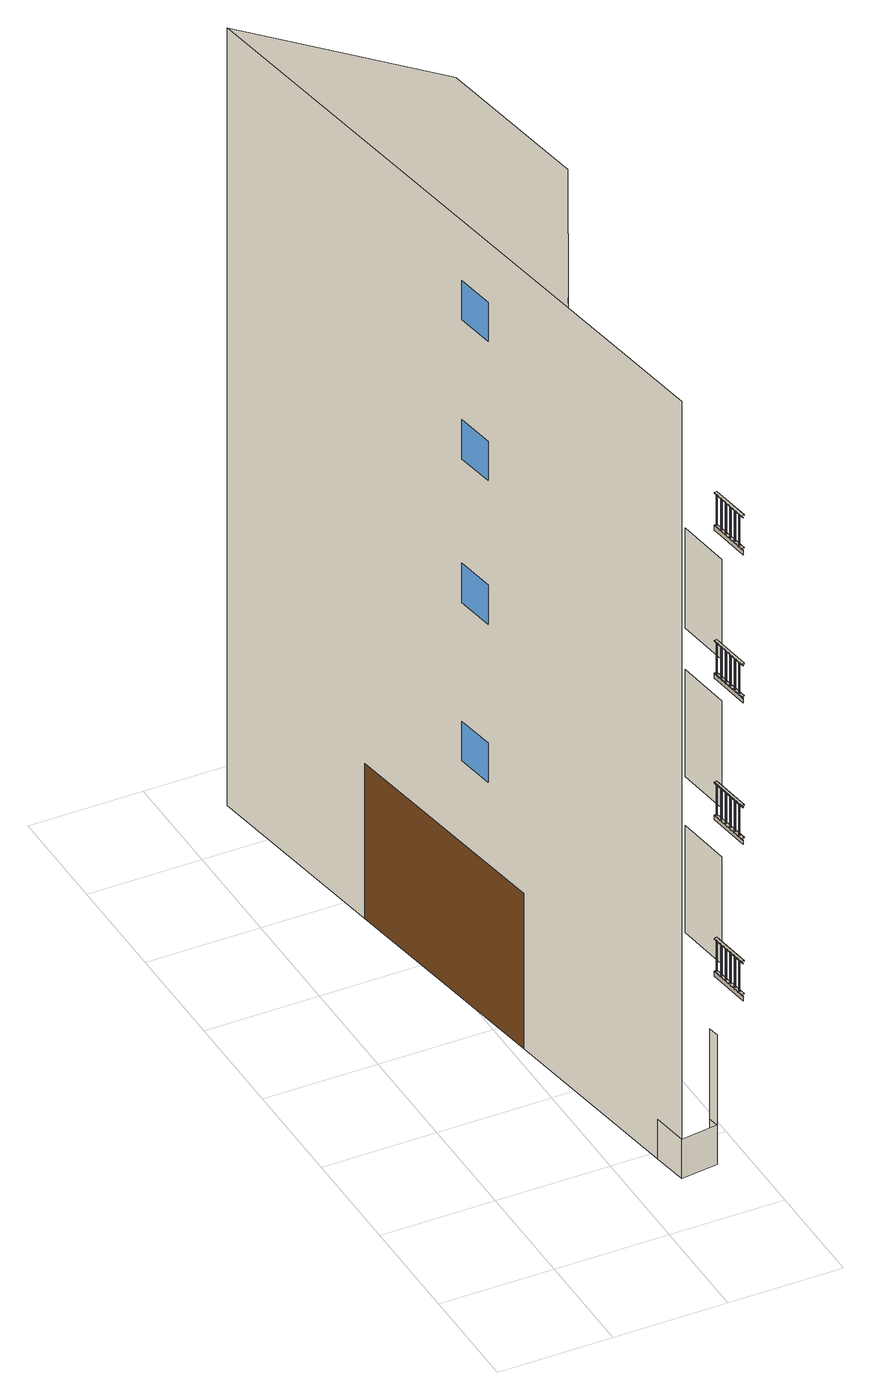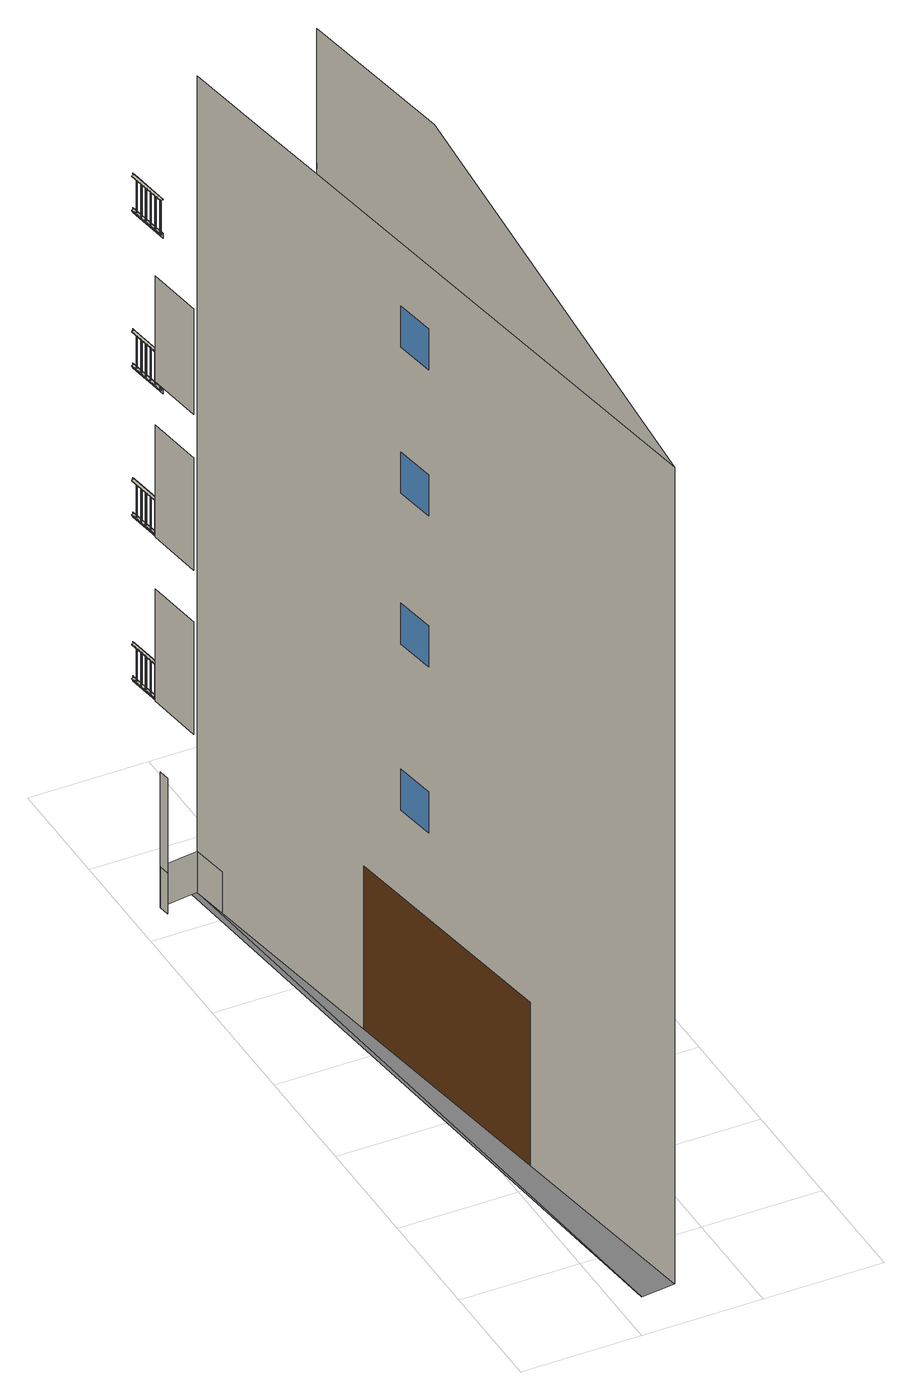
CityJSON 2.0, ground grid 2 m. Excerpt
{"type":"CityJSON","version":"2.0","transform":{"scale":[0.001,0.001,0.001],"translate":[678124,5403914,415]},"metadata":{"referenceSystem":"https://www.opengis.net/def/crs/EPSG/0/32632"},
"CityObjects":{
"building1":{"type":"Building","attributes":{"dataAvailable":"Sufficient","measuredHeight":17.58},"children":["building1-1","building1-2","building1-3","building1-4"],"geometry":[{"type":"MultiSurface","lod":"3","boundaries":[[[0,1,2,3]],[[0,4,5,6,1]],[[7,8,9]],[[9,10,7]],[[11,12,13,14,15,3,2,1,16,17,10,18],[19,20,21,22],[23,24,25,26],[27,28,29,30],[31,32,33,34]],[[35,6,36,37]],[[6,5,38,36]],[[18,10,9,8,39,40]],[[20,19,22,21]],[[32,31,41,42]],[[29,28,27,30]],[[25,24,23,26]],[[0,43,4]],[[44,45,46,47,48]],[[49,50,51,52,53]],[[54,55,56,57,58]],[[12,15,14,13]],[[43,0,3,15,12,11]]],"semantics":{"surfaces":[{"type":"WallSurface","klumMaterialClass":"Concrete","klumMaterialIndex":"E202","materialUncertainty":0.3},{"type":"WallSurface"},{"type":"WallSurface","klumMaterialClass":"Plaster","klumMaterialIndex":"I101","materialUncertainty":0.3},{"type":"Window","@cityeditor:layer":"Unclassified.LoD3","paneMaterialClass":"Glass"},{"type":"GroundSurface"},{"type":"Door","@cityeditor:layer":"Unclassified.LoD3"}],"values":[0,0,1,1,2,1,0,2,3,3,3,3,4,2,2,2,5,4]}}]},
"building1-1":{"type":"BuildingInstallation","attributes":{"materialClass":"Metal","materialName":"Aluminium","materialUncertainty":0.3,"relationToConstruction":"outside"},"parents":["building1"],"geometry":[{"type":"MultiSurface","lod":"3","boundaries":[[[59,60,61,62]],[[63,64,65,66]],[[67,68,69,70]],[[71,69,68,72]],[[73,74,69,71]],[[70,69,74,75]],[[76,77,68,67]],[[72,68,77,78]],[[79,80,74,73]],[[75,74,80,81]],[[78,77,82,83]],[[84,82,77,76]],[[85,86,80,79]],[[81,80,86,87]],[[88,89,82,84]],[[83,82,89,90]],[[87,86,91,92]],[[93,91,86,85]],[[94,95,96,97,98,99,100,101,102,103,104,105,106,66,65,107,108],[109,110,111,112,113,114,115,116,117,118,119,120,121,122,123,124,125,126,127,128,129,130,131,132],[133,123,134],[135,136,137,138,139,140,141,142,88,84,76,67,70,75,81,87,92,143,144,145,146,147,148,149]],[[90,89,150,151]],[[142,150,89,88]],[[152,153,91,93]],[[92,91,153,143]],[[141,154,150,142]],[[151,150,154,155]],[[135,136,137,138,139,140,141,142,88,84,76,67,70,75,81,87,92,143,144,145,146,147,148,149]],[[150,89,82,77,68,69,74,80,86,91,153,156,157,158,159,160,161,162,163,164,165,166,167,154]],[[168,155,151,90,83,78,72,71,73,79,85,93,152,169,170,171,172,173,174,175,176,177,178,179]],[[155,154,167,168]],[[140,167,154,141]],[[139,166,167,140]],[[168,167,166,179]],[[180,181,59,60,182]],[[183,184,185,186]],[[187,183,186,188]],[[184,189,190,185]],[[189,191,192,190]],[[193,187,188,194]],[[191,195,196,192]],[[197,193,194,198]],[[195,199,200,196]],[[201,197,198,202]],[[199,203,204,200]],[[205,201,202,206]],[[203,207,208,204]],[[209,205,201,197,193,187,183,184,189,191,195,199,203,207,210,211,212,213,214,215,216,217,218,219]],[[220,64,65,107]],[[182,60,61,221]],[[209,205,206,222]],[[207,210,223,208]],[[219,209,222,224]],[[210,211,225,223]],[[218,219,224,226]],[[211,212,227,225]],[[217,218,226,228]],[[212,213,229,227]],[[216,217,228,230]],[[213,214,231,229]],[[215,216,230,232]],[[214,215,232,231]],[[233,234,235,236]],[[237,233,236,238]],[[239,237,238,240]],[[234,241,242,235]],[[243,239,240,244]],[[241,245,246,242]],[[247,243,244,248]],[[245,249,250,246]],[[251,247,248,252]],[[249,253,254,250]],[[255,251,252,256]],[[253,257,258,254]],[[259,255,251,247,243,239,237,233,234,241,245,249,253,257,260,261,262,263,264,265,266,267,268,269]],[[259,255,256,270]],[[257,260,271,258]],[[269,259,270,272]],[[260,261,273,271]],[[268,269,272,274]],[[261,262,275,273]],[[220,64,276,277]],[[221,61,278,279],[89,150,154,167,166,165,164,163,162,161,160,159,158,157,156,153,91,86,80,74,69,68,77,82]],[[267,268,274,280]],[[266,267,280,281]],[[262,263,282,275]],[[263,264,283,282]],[[265,266,281,284]],[[264,265,284,283]],[[285,286,287,288]],[[286,289,290,287]],[[291,285,288,292]],[[289,293,294,290]],[[295,296,297,182,60,298]],[[299,291,292,300]],[[293,301,302,294]],[[303,299,300,304]],[[301,305,306,302]],[[307,303,304,308]],[[305,309,310,306]],[[311,307,308,312]],[[309,313,314,310]],[[315,311,307,303,299,291,285,286,289,293,301,305,309,313,316,317,318,319,320,321,322,323,324,325]],[[315,311,312,326]],[[313,316,327,314]],[[325,315,326,328]],[[316,317,329,327]],[[324,325,328,330]],[[317,318,331,329]],[[323,324,330,332]],[[318,319,333,331]],[[322,323,332,334]],[[321,322,334,335]],[[319,320,336,333]],[[320,321,335,336]],[[337,338,339,340]],[[338,341,342,339]],[[343,337,340,344]],[[341,345,346,342]],[[94,108,277,276]],[[347,343,344,348]],[[345,349,350,346]],[[351,347,348,352]],[[349,353,354,350]],[[355,351,352,356]],[[353,357,358,354]],[[359,355,356,360]],[[357,361,362,358]],[[363,359,360,364]],[[361,365,366,362]],[[367,363,364,368]],[[295,296,297,279,278]],[[365,369,370,366]],[[371,367,368,372]],[[369,373,374,370]],[[375,371,372,376]],[[373,377,378,374]],[[379,375,376,380]],[[377,381,382,378]],[[383,379,380,384]],[[381,383,384,382]],[[385,386,387,388]],[[386,389,390,387]],[[391,385,388,392]],[[389,393,394,390]],[[395,391,392,396]],[[393,397,398,394]],[[399,109,110,111,112,113,114,115,116,117,118,119,120,121,122,123,398,394,390,387,388,392,396,400,401,402]],[[403,395,396,400]],[[397,404,123,398]],[[405,403,400,401]],[[404,406,134,123]],[[133,123,134]],[[407,405,401,402]],[[129,128,127,126,125,124,123,398,394,390,387,388,392,396,400,401,402,399,109,132,131,130]],[[406,408,133,134]],[[409,407,402,399]],[[408,410,411,133]],[[107,108,277,220]],[[182,297,279,221]],[[412,409,399,109]],[[410,413,414,411]],[[415,412,109,416]],[[413,417,418,414]],[[419,415,416,420]],[[417,421,422,418]],[[423,419,420,424]],[[421,425,426,422]],[[427,423,424,428]],[[425,427,428,426]]]}]},
"building1-2":{"type":"BuildingInstallation","attributes":{"materialClass":"Metal","materialName":"Aluminium","materialUncertainty":0.3,"relationToConstruction":"outside"},"parents":["building1"],"geometry":[{"type":"MultiSurface","lod":"3","boundaries":[[[429,430,431,432]],[[433,434,435,436]],[[437,438,439,440]],[[441,439,438,442]],[[443,444,439,441]],[[440,439,444,445]],[[446,447,438,437]],[[442,438,447,448]],[[449,450,444,443]],[[445,444,450,451]],[[448,447,452,453]],[[454,452,447,446]],[[455,456,450,449]],[[451,450,456,457]],[[458,459,452,454]],[[453,452,459,460]],[[457,456,461,462]],[[463,461,456,455]],[[464,465,466,467,468,469,470,471,472,473,474,475,476,436,435,477,478],[479,480,481,482,483,484,485,486,487,488,489,490,491,492,493,494,495,496,497,498,499,500,501,502],[503,493,504],[505,506,507,508,509,510,511,512,458,454,446,437,440,445,451,457,462,513,514,515,516,517,518,519]],[[460,459,520,521]],[[512,520,459,458]],[[522,523,461,463]],[[462,461,523,513]],[[511,524,520,512]],[[521,520,524,525]],[[505,506,507,508,509,510,511,512,458,454,446,437,440,445,451,457,462,513,514,515,516,517,518,519]],[[520,459,452,447,438,439,444,450,456,461,523,526,527,528,529,530,531,532,533,534,535,536,537,524]],[[538,525,521,460,453,448,442,441,443,449,455,463,522,539,540,541,542,543,544,545,546,547,548,549]],[[525,524,537,538]],[[510,537,524,511]],[[509,536,537,510]],[[538,537,536,549]],[[550,551,429,430,552]],[[553,554,555,556]],[[557,553,556,558]],[[554,559,560,555]],[[559,561,562,560]],[[563,557,558,564]],[[561,565,566,562]],[[567,563,564,568]],[[565,569,570,566]],[[571,567,568,572]],[[569,573,574,570]],[[575,571,572,576]],[[573,577,578,574]],[[579,575,571,567,563,557,553,554,559,561,565,569,573,577,580,581,582,583,584,585,586,587,588,589]],[[590,434,435,477]],[[552,430,431,591]],[[579,575,576,592]],[[577,580,593,578]],[[589,579,592,594]],[[580,581,595,593]],[[588,589,594,596]],[[581,582,597,595]],[[587,588,596,598]],[[582,583,599,597]],[[586,587,598,600]],[[583,584,601,599]],[[585,586,600,602]],[[584,585,602,601]],[[603,604,605,606]],[[607,603,606,608]],[[609,607,608,610]],[[604,611,612,605]],[[613,609,610,614]],[[611,615,616,612]],[[617,613,614,618]],[[615,619,620,616]],[[621,617,618,622]],[[619,623,624,620]],[[625,621,622,626]],[[623,627,628,624]],[[629,625,621,617,613,609,607,603,604,611,615,619,623,627,630,631,632,633,634,635,636,637,638,639]],[[629,625,626,640]],[[627,630,641,628]],[[639,629,640,642]],[[630,631,643,641]],[[638,639,642,644]],[[631,632,645,643]],[[590,434,646,647]],[[591,431,648,649],[459,520,524,537,536,535,534,533,532,531,530,529,528,527,526,523,461,456,450,444,439,438,447,452]],[[637,638,644,650]],[[636,637,650,651]],[[632,633,652,645]],[[633,634,653,652]],[[635,636,651,654]],[[634,635,654,653]],[[655,656,657,658]],[[656,659,660,657]],[[661,655,658,662]],[[659,663,664,660]],[[665,666,667,552,430,668]],[[669,661,662,670]],[[663,671,672,664]],[[673,669,670,674]],[[671,675,676,672]],[[677,673,674,678]],[[675,679,680,676]],[[681,677,678,682]],[[679,683,684,680]],[[685,681,677,673,669,661,655,656,659,663,671,675,679,683,686,687,688,689,690,691,692,693,694,695]],[[685,681,682,696]],[[683,686,697,684]],[[695,685,696,698]],[[686,687,699,697]],[[694,695,698,700]],[[687,688,701,699]],[[693,694,700,702]],[[688,689,703,701]],[[692,693,702,704]],[[691,692,704,705]],[[689,690,706,703]],[[690,691,705,706]],[[707,708,709,710]],[[708,711,712,709]],[[713,707,710,714]],[[711,715,716,712]],[[464,478,647,646]],[[717,713,714,718]],[[715,719,720,716]],[[721,717,718,722]],[[719,723,724,720]],[[725,721,722,726]],[[723,727,728,724]],[[729,725,726,730]],[[727,731,732,728]],[[733,729,730,734]],[[731,735,736,732]],[[737,733,734,738]],[[665,666,667,649,648]],[[735,739,740,736]],[[741,737,738,742]],[[739,743,744,740]],[[745,741,742,746]],[[743,747,748,744]],[[749,745,746,750]],[[747,751,752,748]],[[753,749,750,754]],[[751,753,754,752]],[[755,756,757,758]],[[756,759,760,757]],[[761,755,758,762]],[[759,763,764,760]],[[765,761,762,766]],[[763,767,768,764]],[[769,479,480,481,482,483,484,485,486,487,488,489,490,491,492,493,768,764,760,757,758,762,766,770,771,772]],[[773,765,766,770]],[[767,774,493,768]],[[775,773,770,771]],[[774,776,504,493]],[[503,493,504]],[[777,775,771,772]],[[499,498,497,496,495,494,493,768,764,760,757,758,762,766,770,771,772,769,479,502,501,500]],[[776,778,503,504]],[[779,777,772,769]],[[778,780,781,503]],[[477,478,647,590]],[[552,667,649,591]],[[782,779,769,479]],[[780,783,784,781]],[[785,782,479,786]],[[783,787,788,784]],[[789,785,786,790]],[[787,791,792,788]],[[793,789,790,794]],[[791,795,796,792]],[[797,793,794,798]],[[795,797,798,796]]]}]},
"building1-3":{"type":"BuildingInstallation","attributes":{"materialClass":"Metal","materialName":"Aluminium","materialUncertainty":0.3,"relationToConstruction":"outside"},"parents":["building1"],"geometry":[{"type":"MultiSurface","lod":"3","boundaries":[[[799,800,801,802]],[[803,804,805,806]],[[807,808,809,810]],[[811,809,808,812]],[[813,814,809,811]],[[810,809,814,815]],[[816,817,808,807]],[[812,808,817,818]],[[819,820,814,813]],[[815,814,820,821]],[[818,817,822,823]],[[824,822,817,816]],[[825,826,820,819]],[[821,820,826,827]],[[828,829,822,824]],[[823,822,829,830]],[[827,826,831,832]],[[833,831,826,825]],[[830,829,834,835]],[[836,834,829,828]],[[837,838,831,833]],[[832,831,838,839]],[[840,841,834,836]],[[835,834,841,842]],[[843,844,845,846,847,848,840,836,828,824,816,807,810,815,821,827,832,839,849,850,851,852,853,854]],[[834,829,822,817,808,809,814,820,826,831,838,855,856,857,858,859,860,861,862,863,864,865,866,841]],[[867,842,835,830,823,818,812,811,813,819,825,833,837,868,869,870,871,872,873,874,875,876,877,878]],[[842,841,866,867]],[[848,866,841,840]],[[847,865,866,848]],[[867,866,865,878]],[[879,880,799,800,881]],[[882,883,884,885]],[[886,882,885,887]],[[883,888,889,884]],[[888,890,891,889]],[[892,886,887,893]],[[890,894,895,891]],[[896,892,893,897]],[[894,898,899,895]],[[900,896,897,901]],[[898,902,903,899]],[[904,900,901,905]],[[902,906,907,903]],[[908,904,900,896,892,886,882,883,888,890,894,898,902,906,909,910,911,912,913,914,915,916,917,918]],[[919,804,805,920]],[[881,800,801,921]],[[908,904,905,922]],[[906,909,923,907]],[[918,908,922,924]],[[909,910,925,923]],[[917,918,924,926]],[[910,911,927,925]],[[916,917,926,928]],[[911,912,929,927]],[[915,916,928,930]],[[912,913,931,929]],[[914,915,930,932]],[[913,914,932,931]],[[933,934,935,936]],[[937,933,936,938]],[[939,937,938,940]],[[934,941,942,935]],[[943,939,940,944]],[[941,945,946,942]],[[947,943,944,948]],[[945,949,950,946]],[[951,947,948,952]],[[949,953,954,950]],[[955,951,952,956]],[[953,957,958,954]],[[959,955,951,947,943,939,937,933,934,941,945,949,953,957,960,961,962,963,964,965,966,967,968,969]],[[959,955,956,970]],[[957,960,971,958]],[[969,959,970,972]],[[960,961,973,971]],[[968,969,972,974]],[[961,962,975,973]],[[919,804,976,977]],[[921,801,978,979],[829,834,841,866,865,864,863,862,861,860,859,858,857,856,855,838,831,826,820,814,809,808,817,822]],[[967,968,974,980]],[[966,967,980,981]],[[962,963,982,975]],[[963,964,983,982]],[[965,966,981,984]],[[964,965,984,983]],[[985,986,987,988]],[[986,989,990,987]],[[991,985,988,992]],[[989,993,994,990]],[[995,996,997,881,800,998]],[[999,991,992,1000]],[[993,1001,1002,994]],[[1003,999,1000,1004]],[[1001,1005,1006,1002]],[[1007,1003,1004,1008]],[[1005,1009,1010,1006]],[[1011,1007,1008,1012]],[[1009,1013,1014,1010]],[[1015,1011,1007,1003,999,991,985,986,989,993,1001,1005,1009,1013,1016,1017,1018,1019,1020,1021,1022,1023,1024,1025]],[[1015,1011,1012,1026]],[[1013,1016,1027,1014]],[[1025,1015,1026,1028]],[[1016,1017,1029,1027]],[[1024,1025,1028,1030]],[[1017,1018,1031,1029]],[[1023,1024,1030,1032]],[[1018,1019,1033,1031]],[[1022,1023,1032,1034]],[[1021,1022,1034,1035]],[[1019,1020,1036,1033]],[[1020,1021,1035,1036]],[[1037,1038,1039,1040]],[[1038,1041,1042,1039]],[[1043,1037,1040,1044]],[[1041,1045,1046,1042]],[[1047,1048,977,976]],[[1049,1043,1044,1050]],[[1045,1051,1052,1046]],[[1053,1049,1050,1054]],[[1051,1055,1056,1052]],[[1057,1053,1054,1058]],[[1055,1059,1060,1056]],[[1061,1057,1058,1062]],[[1059,1063,1064,1060]],[[1065,1061,1062,1066]],[[1063,1067,1068,1064]],[[1069,1065,1066,1070]],[[995,996,997,979,978]],[[1067,1071,1072,1068]],[[1073,1069,1070,1074]],[[1071,1075,1076,1072]],[[1077,1073,1074,1078]],[[1075,1079,1080,1076]],[[1081,1077,1078,1082]],[[1079,1083,1084,1080]],[[1085,1081,1082,1086]],[[1083,1085,1086,1084]],[[1087,1088,1089,1090]],[[1088,1091,1092,1089]],[[1093,1087,1090,1094]],[[1091,1095,1096,1092]],[[1097,1093,1094,1098]],[[1095,1099,1100,1096]],[[1101,1102,1103,1104,1105,1106,1107,1108,1109,1110,1111,1112,1113,1114,1115,1116,1100,1096,1092,1089,1090,1094,1098,1117,1118,1119]],[[1120,1097,1098,1117]],[[1099,1121,1116,1100]],[[1122,1120,1117,1118]],[[1121,1123,1124,1116]],[[1125,1116,1124]],[[1126,1122,1118,1119]],[[1127,1128,1129,1130,1131,1132,1116,1100,1096,1092,1089,1090,1094,1098,1117,1118,1119,1101,1102,1133,1134,1135]],[[1123,1136,1125,1124]],[[1137,1126,1119,1101]],[[1136,1138,1139,1125]],[[920,1048,977,919]],[[881,997,979,921]],[[1140,1137,1101,1102]],[[1138,1141,1142,1139]],[[1143,1140,1102,1144]],[[1141,1145,1146,1142]],[[1147,1143,1144,1148]],[[1145,1149,1150,1146]],[[1151,1147,1148,1152]],[[1149,1153,1154,1150]],[[1155,1151,1152,1156]],[[1153,1155,1156,1154]]]}]},
"building1-4":{"type":"BuildingInstallation","attributes":{"materialClass":"Metal","materialName":"Aluminium","materialUncertainty":0.3,"relationToConstruction":"outside"},"parents":["building1"],"geometry":[{"type":"MultiSurface","lod":"3","boundaries":[[[1157,1158,1159,1160]],[[1161,1162,1163,1164]],[[1165,1166,1167,1168]],[[1169,1167,1166,1170]],[[1171,1172,1167,1169]],[[1168,1167,1172,1173]],[[1174,1175,1166,1165]],[[1170,1166,1175,1176]],[[1177,1178,1172,1171]],[[1173,1172,1178,1179]],[[1176,1175,1180,1181]],[[1182,1180,1175,1174]],[[1183,1184,1178,1177]],[[1179,1178,1184,1185]],[[1186,1187,1180,1182]],[[1181,1180,1187,1188]],[[1185,1184,1189,1190]],[[1191,1189,1184,1183]],[[1188,1187,1192,1193]],[[1194,1192,1187,1186]],[[1195,1196,1189,1191]],[[1190,1189,1196,1197]],[[1198,1199,1192,1194]],[[1193,1192,1199,1200]],[[1201,1202,1203,1204,1205,1206,1198,1194,1186,1182,1174,1165,1168,1173,1179,1185,1190,1197,1207,1208,1209,1210,1211,1212]],[[1192,1187,1180,1175,1166,1167,1172,1178,1184,1189,1196,1213,1214,1215,1216,1217,1218,1219,1220,1221,1222,1223,1224,1199]],[[1225,1200,1193,1188,1181,1176,1170,1169,1171,1177,1183,1191,1195,1226,1227,1228,1229,1230,1231,1232,1233,1234,1235,1236]],[[1200,1199,1224,1225]],[[1206,1224,1199,1198]],[[1205,1223,1224,1206]],[[1225,1224,1223,1236]],[[1237,1238,1157,1158,1239]],[[1240,1241,1242,1243]],[[1244,1240,1243,1245]],[[1241,1246,1247,1242]],[[1246,1248,1249,1247]],[[1250,1244,1245,1251]],[[1248,1252,1253,1249]],[[1254,1250,1251,1255]],[[1252,1256,1257,1253]],[[1258,1254,1255,1259]],[[1256,1260,1261,1257]],[[1262,1258,1259,1263]],[[1260,1264,1265,1261]],[[1266,1262,1258,1254,1250,1244,1240,1241,1246,1248,1252,1256,1260,1264,1267,1268,1269,1270,1271,1272,1273,1274,1275,1276]],[[1277,1162,1163,1278]],[[1239,1158,1159,1279]],[[1266,1262,1263,1280]],[[1264,1267,1281,1265]],[[1276,1266,1280,1282]],[[1267,1268,1283,1281]],[[1275,1276,1282,1284]],[[1268,1269,1285,1283]],[[1274,1275,1284,1286]],[[1269,1270,1287,1285]],[[1273,1274,1286,1288]],[[1270,1271,1289,1287]],[[1272,1273,1288,1290]],[[1271,1272,1290,1289]],[[1291,1292,1293,1294]],[[1295,1291,1294,1296]],[[1297,1295,1296,1298]],[[1292,1299,1300,1293]],[[1301,1297,1298,1302]],[[1299,1303,1304,1300]],[[1305,1301,1302,1306]],[[1303,1307,1308,1304]],[[1309,1305,1306,1310]],[[1307,1311,1312,1308]],[[1313,1309,1310,1314]],[[1311,1315,1316,1312]],[[1317,1313,1309,1305,1301,1297,1295,1291,1292,1299,1303,1307,1311,1315,1318,1319,1320,1321,1322,1323,1324,1325,1326,1327]],[[1317,1313,1314,1328]],[[1315,1318,1329,1316]],[[1327,1317,1328,1330]],[[1318,1319,1331,1329]],[[1326,1327,1330,1332]],[[1319,1320,1333,1331]],[[1277,1162,1334,1335]],[[1279,1159,1336,1337],[1187,1192,1199,1224,1223,1222,1221,1220,1219,1218,1217,1216,1215,1214,1213,1196,1189,1184,1178,1172,1167,1166,1175,1180]],[[1325,1326,1332,1338]],[[1324,1325,1338,1339]],[[1320,1321,1340,1333]],[[1321,1322,1341,1340]],[[1323,1324,1339,1342]],[[1322,1323,1342,1341]],[[1343,1344,1345,1346]],[[1344,1347,1348,1345]],[[1349,1343,1346,1350]],[[1347,1351,1352,1348]],[[1353,1354,1355,1239,1158,1356]],[[1357,1349,1350,1358]],[[1351,1359,1360,1352]],[[1361,1357,1358,1362]],[[1359,1363,1364,1360]],[[1365,1361,1362,1366]],[[1363,1367,1368,1364]],[[1369,1365,1366,1370]],[[1367,1371,1372,1368]],[[1373,1369,1365,1361,1357,1349,1343,1344,1347,1351,1359,1363,1367,1371,1374,1375,1376,1377,1378,1379,1380,1381,1382,1383]],[[1373,1369,1370,1384]],[[1371,1374,1385,1372]],[[1383,1373,1384,1386]],[[1374,1375,1387,1385]],[[1382,1383,1386,1388]],[[1375,1376,1389,1387]],[[1381,1382,1388,1390]],[[1376,1377,1391,1389]],[[1380,1381,1390,1392]],[[1379,1380,1392,1393]],[[1377,1378,1394,1391]],[[1378,1379,1393,1394]],[[1395,1396,1397,1398]],[[1396,1399,1400,1397]],[[1401,1395,1398,1402]],[[1399,1403,1404,1400]],[[1405,1406,1335,1334]],[[1407,1401,1402,1408]],[[1403,1409,1410,1404]],[[1411,1407,1408,1412]],[[1409,1413,1414,1410]],[[1415,1411,1412,1416]],[[1413,1417,1418,1414]],[[1419,1415,1416,1420]],[[1417,1421,1422,1418]],[[1423,1419,1420,1424]],[[1421,1425,1426,1422]],[[1427,1423,1424,1428]],[[1353,1354,1355,1337,1336]],[[1425,1429,1430,1426]],[[1431,1427,1428,1432]],[[1429,1433,1434,1430]],[[1435,1431,1432,1436]],[[1433,1437,1438,1434]],[[1439,1435,1436,1440]],[[1437,1441,1442,1438]],[[1443,1439,1440,1444]],[[1441,1443,1444,1442]],[[1445,1446,1447,1448]],[[1446,1449,1450,1447]],[[1451,1445,1448,1452]],[[1449,1453,1454,1450]],[[1455,1451,1452,1456]],[[1453,1457,1458,1454]],[[1459,1460,1461,1462,1463,1464,1465,1466,1467,1468,1469,1470,1471,1472,1473,1474,1458,1454,1450,1447,1448,1452,1456,1475,1476,1477]],[[1478,1455,1456,1475]],[[1457,1479,1474,1458]],[[1480,1478,1475,1476]],[[1479,1481,1482,1474]],[[1483,1474,1482]],[[1484,1480,1476,1477]],[[1485,1486,1487,1488,1489,1490,1474,1458,1454,1450,1447,1448,1452,1456,1475,1476,1477,1459,1460,1491,1492,1493]],[[1481,1494,1483,1482]],[[1495,1484,1477,1459]],[[1494,1496,1497,1483]],[[1278,1406,1335,1277]],[[1239,1355,1337,1279]],[[1498,1495,1459,1460]],[[1496,1499,1500,1497]],[[1501,1498,1460,1502]],[[1499,1503,1504,1500]],[[1505,1501,1502,1506]],[[1503,1507,1508,1504]],[[1509,1505,1506,1510]],[[1507,1511,1512,1508]],[[1513,1509,1510,1514]],[[1511,1513,1514,1512]]]}]}
},
"vertices":[
[2837,1211,775],[2837,1211,1525],[2739,1841,1525],[2739,1841,775],[2936,1225,775],[3490,1299,774],[3490,1299,1524],[2375,4179,15866],[2374,4179,15866],[2375,4179,15770],[2375,4179,15675],[988,13078,776],[1548,9485,776],[1548,9485,3748],[2193,5346,3748],[2193,5346,775],[2837,1211,15675],[2593,2780,15675],[988,13078,15676],[2049,6267,5324],[1941,6964,5324],[1941,6964,6075],[2049,6267,6075],[2050,6267,8354],[1941,6963,8354],[1941,6963,9105],[2050,6267,9105],[2050,6267,11107],[1941,6963,11107],[1941,6963,11858],[2050,6267,11858],[1941,6963,13775],[1941,6963,14526],[2049,6268,14526],[2049,6268,13775],[3490,1299,3249],[3464,1493,1524],[3464,1493,3249],[3464,1493,774],[2369,4178,18332],[1914,7099,18332],[2050,6267,13775],[2050,6267,14526],[1565,13144,775],[3578,1311,6625],[3578,1311,4577],[3445,2302,4577],[3445,2302,5214],[3445,2302,6625],[3445,2302,8206],[3445,2302,9617],[3578,1311,9617],[3578,1311,7569],[3445,2302,7569],[3445,2302,11047],[3445,2302,12334],[3578,1311,12334],[3578,1311,10410],[3445,2302,10410],
[3543,506,10199],[3536,556,10199],[3536,556,10212],[3543,506,10212],[3543,506,10838],[3536,556,10838],[3536,556,10824],[3543,506,10824],[3540,646,10824],[3540,646,10212],[3541,643,10212],[3541,643,10824],[3541,643,10211],[3540,646,10211],[3542,641,10211],[3542,641,10212],[3542,641,10824],[3540,649,10824],[3540,649,10212],[3540,649,10211],[3544,639,10211],[3544,639,10212],[3544,639,10824],[3541,652,10212],[3541,652,10211],[3541,652,10824],[3546,637,10211],[3546,637,10212],[3546,637,10824],[3542,654,10824],[3542,654,10212],[3542,654,10211],[3548,637,10212],[3548,637,10824],[3548,637,10211],[3586,562,10824],[3573,546,10824],[3572,546,10824],[3569,546,10824],[3566,545,10824],[3564,544,10824],[3562,542,10824],[3560,540,10824],[3560,538,10824],[3559,536,10824],[3559,533,10824],[3559,531,10824],[3561,529,10824],[3437,1292,10824],[3486,1299,10824],[3469,1275,10824],[3467,1276,10824],[3464,1276,10824],[3462,1276,10824],[3460,1274,10824],[3458,1272,10824],[3457,1270,10824],[3457,1267,10824],[3457,1264,10824],[3457,1261,10824],[3459,1259,10824],[3460,1256,10824],[3463,1255,10824],[3465,1254,10824],[3467,1254,10824],[3470,1255,10824],[3472,1256,10824],[3473,1258,10824],[3474,1261,10824],[3475,1263,10824],[3475,1266,10824],[3474,1269,10824],[3473,1272,10824],[3471,1274,10824],[3472,1255,10824],[3470,1254,10824],[3557,651,10824],[3556,654,10824],[3554,656,10824],[3552,657,10824],[3550,658,10824],[3548,658,10824],[3545,657,10824],[3543,656,10824],[3550,637,10824],[3553,637,10824],[3555,639,10824],[3556,641,10824],[3557,643,10824],[3558,646,10824],[3558,648,10824],[3543,656,10212],[3543,656,10211],[3550,637,10211],[3550,637,10212],[3545,657,10212],[3545,657,10211],[3553,637,10212],[3555,639,10212],[3556,641,10212],[3557,643,10212],[3558,646,10212],[3558,648,10212],[3557,651,10212],[3556,654,10212],[3554,656,10212],[3552,657,10212],[3550,658,10212],[3548,658,10212],[3548,658,10211],[3553,637,10211],[3555,639,10211],[3556,641,10211],[3557,643,10211],[3558,646,10211],[3558,648,10211],[3557,651,10211],[3556,654,10211],[3554,656,10211],[3552,657,10211],[3550,658,10211],[3437,1292,10119],[3543,506,10119],[3437,1292,10199],[3524,767,10211],[3525,765,10211],[3525,765,10824],[3524,767,10824],[3524,770,10211],[3524,770,10824],[3526,762,10211],[3526,762,10824],[3527,760,10211],[3527,760,10824],[3524,773,10211],[3524,773,10824],[3530,759,10211],[3530,759,10824],[3525,775,10211],[3525,775,10824],[3532,758,10211],[3532,758,10824],[3527,777,10211],[3527,777,10824],[3534,758,10211],[3534,758,10824],[3529,779,10211],[3529,779,10824],[3536,759,10211],[3536,759,10824],[3531,779,10211],[3538,760,10211],[3540,762,10211],[3541,764,10211],[3541,767,10211],[3541,770,10211],[3541,773,10211],[3539,775,10211],[3538,777,10211],[3536,778,10211],[3533,779,10211],[3437,1292,10838],[3437,1292,10212],[3531,779,10824],[3538,760,10824],[3533,779,10824],[3540,762,10824],[3536,778,10824],[3541,764,10824],[3538,777,10824],[3541,767,10824],[3539,775,10824],[3541,770,10824],[3541,773,10824],[3508,886,10211],[3509,884,10211],[3509,884,10824],[3508,886,10824],[3508,889,10211],[3508,889,10824],[3507,892,10211],[3507,892,10824],[3511,882,10211],[3511,882,10824],[3508,894,10211],[3508,894,10824],[3513,880,10211],[3513,880,10824],[3509,897,10211],[3509,897,10824],[3515,879,10211],[3515,879,10824],[3511,899,10211],[3511,899,10824],[3518,879,10211],[3518,879,10824],[3513,900,10211],[3513,900,10824],[3520,880,10211],[3520,880,10824],[3515,901,10211],[3522,881,10211],[3523,883,10211],[3525,886,10211],[3525,888,10211],[3525,891,10211],[3524,894,10211],[3523,896,10211],[3521,898,10211],[3519,900,10211],[3517,901,10211],[3515,901,10824],[3522,881,10824],[3517,901,10824],[3523,883,10824],[3519,900,10824],[3525,886,10824],[3586,562,10838],[3486,1299,10838],[3586,562,10212],[3486,1299,10212],[3521,898,10824],[3523,896,10824],[3525,888,10824],[3525,891,10824],[3524,894,10824],[3491,1010,10211],[3492,1007,10211],[3492,1007,10824],[3491,1010,10824],[3493,1005,10211],[3493,1005,10824],[3491,1013,10211],[3491,1013,10824],[3495,1003,10211],[3495,1003,10824],[3586,562,10199],[3492,1257,10199],[3486,1299,10199],[3577,561,10199],[3492,1016,10211],[3492,1016,10824],[3497,1002,10211],[3497,1002,10824],[3493,1018,10211],[3493,1018,10824],[3499,1001,10211],[3499,1001,10824],[3494,1020,10211],[3494,1020,10824],[3501,1001,10211],[3501,1001,10824],[3496,1021,10211],[3496,1021,10824],[3504,1001,10211],[3504,1001,10824],[3499,1022,10211],[3506,1003,10211],[3507,1005,10211],[3508,1007,10211],[3509,1010,10211],[3509,1013,10211],[3508,1015,10211],[3507,1018,10211],[3505,1020,10211],[3503,1021,10211],[3501,1022,10211],[3499,1022,10824],[3506,1003,10824],[3501,1022,10824],[3507,1005,10824],[3503,1021,10824],[3508,1007,10824],[3505,1020,10824],[3509,1010,10824],[3507,1018,10824],[3508,1015,10824],[3509,1013,10824],[3475,1132,10211],[3476,1129,10211],[3476,1129,10824],[3475,1132,10824],[3477,1126,10211],[3477,1126,10824],[3475,1134,10211],[3475,1134,10824],[3478,1124,10211],[3478,1124,10824],[3475,1137,10211],[3475,1137,10824],[3481,1123,10211],[3481,1123,10824],[3476,1139,10211],[3476,1139,10824],[3483,1122,10211],[3483,1122,10824],[3478,1141,10211],[3478,1141,10824],[3485,1122,10211],[3485,1122,10824],[3480,1143,10211],[3480,1143,10824],[3487,1123,10211],[3487,1123,10824],[3482,1143,10211],[3482,1143,10824],[3489,1124,10211],[3489,1124,10824],[3484,1143,10211],[3484,1143,10824],[3491,1126,10211],[3491,1126,10824],[3487,1143,10211],[3487,1143,10824],[3492,1128,10211],[3492,1128,10824],[3489,1141,10211],[3489,1141,10824],[3492,1131,10211],[3492,1131,10824],[3490,1139,10211],[3490,1139,10824],[3492,1134,10211],[3492,1134,10824],[3492,1137,10211],[3492,1137,10824],[3459,1264,10211],[3460,1261,10211],[3460,1261,10824],[3459,1264,10824],[3461,1258,10211],[3461,1258,10824],[3459,1266,10211],[3459,1266,10824],[3463,1256,10211],[3463,1256,10824],[3460,1269,10211],[3460,1269,10824],[3465,1255,10211],[3465,1255,10824],[3467,1275,10824],[3461,1271,10824],[3463,1273,10824],[3465,1275,10824],[3461,1271,10211],[3467,1254,10211],[3463,1273,10211],[3470,1254,10211],[3465,1275,10211],[3472,1255,10211],[3467,1275,10211],[3474,1256,10211],[3474,1256,10824],[3469,1275,10211],[3475,1258,10211],[3475,1258,10824],[3471,1275,10211],[3471,1275,10824],[3476,1260,10211],[3476,1260,10824],[3473,1273,10211],[3473,1273,10824],[3477,1263,10211],[3477,1263,10824],[3475,1271,10211],[3475,1271,10824],[3477,1266,10211],[3477,1266,10824],[3476,1269,10211],[3476,1269,10824],
[3543,506,7482],[3536,556,7482],[3536,556,7495],[3543,506,7495],[3543,506,8121],[3536,556,8121],[3536,556,8107],[3543,506,8107],[3540,646,8107],[3540,646,7495],[3541,643,7495],[3541,643,8107],[3541,643,7494],[3540,646,7494],[3542,641,7494],[3542,641,7495],[3542,641,8107],[3540,649,8107],[3540,649,7495],[3540,649,7494],[3544,639,7494],[3544,639,7495],[3544,639,8107],[3541,652,7495],[3541,652,7494],[3541,652,8107],[3546,637,7494],[3546,637,7495],[3546,637,8107],[3542,654,8107],[3542,654,7495],[3542,654,7494],[3548,637,7495],[3548,637,8107],[3548,637,7494],[3586,562,8107],[3573,546,8107],[3572,546,8107],[3569,546,8107],[3566,545,8107],[3564,544,8107],[3562,542,8107],[3560,540,8107],[3560,538,8107],[3559,536,8107],[3559,533,8107],[3559,531,8107],[3561,529,8107],[3437,1292,8107],[3486,1299,8107],[3469,1275,8107],[3467,1276,8107],[3464,1276,8107],[3462,1276,8107],[3460,1274,8107],[3458,1272,8107],[3457,1270,8107],[3457,1267,8107],[3457,1264,8107],[3457,1261,8107],[3459,1259,8107],[3460,1256,8107],[3463,1255,8107],[3465,1254,8107],[3467,1254,8107],[3470,1255,8107],[3472,1256,8107],[3473,1258,8107],[3474,1261,8107],[3475,1263,8107],[3475,1266,8107],[3474,1269,8107],[3473,1272,8107],[3471,1274,8107],[3472,1255,8107],[3470,1254,8107],[3557,651,8107],[3556,654,8107],[3554,656,8107],[3552,657,8107],[3550,658,8107],[3548,658,8107],[3545,657,8107],[3543,656,8107],[3550,637,8107],[3553,637,8107],[3555,639,8107],[3556,641,8107],[3557,643,8107],[3558,646,8107],[3558,648,8107],[3543,656,7495],[3543,656,7494],[3550,637,7494],[3550,637,7495],[3545,657,7495],[3545,657,7494],[3553,637,7495],[3555,639,7495],[3556,641,7495],[3557,643,7495],[3558,646,7495],[3558,648,7495],[3557,651,7495],[3556,654,7495],[3554,656,7495],[3552,657,7495],[3550,658,7495],[3548,658,7495],[3548,658,7494],[3553,637,7494],[3555,639,7494],[3556,641,7494],[3557,643,7494],[3558,646,7494],[3558,648,7494],[3557,651,7494],[3556,654,7494],[3554,656,7494],[3552,657,7494],[3550,658,7494],[3437,1292,7402],[3543,506,7402],[3437,1292,7482],[3524,767,7494],[3525,765,7494],[3525,765,8107],[3524,767,8107],[3524,770,7494],[3524,770,8107],[3526,762,7494],[3526,762,8107],[3527,760,7494],[3527,760,8107],[3524,773,7494],[3524,773,8107],[3530,759,7494],[3530,759,8107],[3525,775,7494],[3525,775,8107],[3532,758,7494],[3532,758,8107],[3527,777,7494],[3527,777,8107],[3534,758,7494],[3534,758,8107],[3529,779,7494],[3529,779,8107],[3536,759,7494],[3536,759,8107],[3531,779,7494],[3538,760,7494],[3540,762,7494],[3541,764,7494],[3541,767,7494],[3541,770,7494],[3541,773,7494],[3539,775,7494],[3538,777,7494],[3536,778,7494],[3533,779,7494],[3437,1292,8121],[3437,1292,7495],[3531,779,8107],[3538,760,8107],[3533,779,8107],[3540,762,8107],[3536,778,8107],[3541,764,8107],[3538,777,8107],[3541,767,8107],[3539,775,8107],[3541,770,8107],[3541,773,8107],[3508,886,7494],[3509,884,7494],[3509,884,8107],[3508,886,8107],[3508,889,7494],[3508,889,8107],[3507,892,7494],[3507,892,8107],[3511,882,7494],[3511,882,8107],[3508,894,7494],[3508,894,8107],[3513,880,7494],[3513,880,8107],[3509,897,7494],[3509,897,8107],[3515,879,7494],[3515,879,8107],[3511,899,7494],[3511,899,8107],[3518,879,7494],[3518,879,8107],[3513,900,7494],[3513,900,8107],[3520,880,7494],[3520,880,8107],[3515,901,7494],[3522,881,7494],[3523,883,7494],[3525,886,7494],[3525,888,7494],[3525,891,7494],[3524,894,7494],[3523,896,7494],[3521,898,7494],[3519,900,7494],[3517,901,7494],[3515,901,8107],[3522,881,8107],[3517,901,8107],[3523,883,8107],[3519,900,8107],[3525,886,8107],[3586,562,8121],[3486,1299,8121],[3586,562,7495],[3486,1299,7495],[3521,898,8107],[3523,896,8107],[3525,888,8107],[3525,891,8107],[3524,894,8107],[3491,1010,7494],[3492,1007,7494],[3492,1007,8107],[3491,1010,8107],[3493,1005,7494],[3493,1005,8107],[3491,1013,7494],[3491,1013,8107],[3495,1003,7494],[3495,1003,8107],[3586,562,7482],[3492,1257,7482],[3486,1299,7482],[3577,561,7482],[3492,1016,7494],[3492,1016,8107],[3497,1002,7494],[3497,1002,8107],[3493,1018,7494],[3493,1018,8107],[3499,1001,7494],[3499,1001,8107],[3494,1020,7494],[3494,1020,8107],[3501,1001,7494],[3501,1001,8107],[3496,1021,7494],[3496,1021,8107],[3504,1001,7494],[3504,1001,8107],[3499,1022,7494],[3506,1003,7494],[3507,1005,7494],[3508,1007,7494],[3509,1010,7494],[3509,1013,7494],[3508,1015,7494],[3507,1018,7494],[3505,1020,7494],[3503,1021,7494],[3501,1022,7494],[3499,1022,8107],[3506,1003,8107],[3501,1022,8107],[3507,1005,8107],[3503,1021,8107],[3508,1007,8107],[3505,1020,8107],[3509,1010,8107],[3507,1018,8107],[3508,1015,8107],[3509,1013,8107],[3475,1132,7494],[3476,1129,7494],[3476,1129,8107],[3475,1132,8107],[3477,1126,7494],[3477,1126,8107],[3475,1134,7494],[3475,1134,8107],[3478,1124,7494],[3478,1124,8107],[3475,1137,7494],[3475,1137,8107],[3481,1123,7494],[3481,1123,8107],[3476,1139,7494],[3476,1139,8107],[3483,1122,7494],[3483,1122,8107],[3478,1141,7494],[3478,1141,8107],[3485,1122,7494],[3485,1122,8107],[3480,1143,7494],[3480,1143,8107],[3487,1123,7494],[3487,1123,8107],[3482,1143,7494],[3482,1143,8107],[3489,1124,7494],[3489,1124,8107],[3484,1143,7494],[3484,1143,8107],[3491,1126,7494],[3491,1126,8107],[3487,1143,7494],[3487,1143,8107],[3492,1128,7494],[3492,1128,8107],[3489,1141,7494],[3489,1141,8107],[3492,1131,7494],[3492,1131,8107],[3490,1139,7494],[3490,1139,8107],[3492,1134,7494],[3492,1134,8107],[3492,1137,7494],[3492,1137,8107],[3459,1264,7494],[3460,1261,7494],[3460,1261,8107],[3459,1264,8107],[3461,1258,7494],[3461,1258,8107],[3459,1266,7494],[3459,1266,8107],[3463,1256,7494],[3463,1256,8107],[3460,1269,7494],[3460,1269,8107],[3465,1255,7494],[3465,1255,8107],[3467,1275,8107],[3461,1271,8107],[3463,1273,8107],[3465,1275,8107],[3461,1271,7494],[3467,1254,7494],[3463,1273,7494],[3470,1254,7494],[3465,1275,7494],[3472,1255,7494],[3467,1275,7494],[3474,1256,7494],[3474,1256,8107],[3469,1275,7494],[3475,1258,7494],[3475,1258,8107],[3471,1275,7494],[3471,1275,8107],[3476,1260,7494],[3476,1260,8107],[3473,1273,7494],[3473,1273,8107],[3477,1263,7494],[3477,1263,8107],[3475,1271,7494],[3475,1271,8107],[3477,1266,7494],[3477,1266,8107],[3476,1269,7494],[3476,1269,8107],
[3543,506,4490],[3536,556,4490],[3536,556,4503],[3543,506,4503],[3543,506,5129],[3536,556,5129],[3536,556,5115],[3543,506,5115],[3540,646,5115],[3540,646,4503],[3541,643,4503],[3541,643,5115],[3541,643,4502],[3540,646,4502],[3542,641,4502],[3542,641,4503],[3542,641,5115],[3540,649,5115],[3540,649,4503],[3540,649,4502],[3544,639,4502],[3544,639,4503],[3544,639,5115],[3541,652,4503],[3541,652,4502],[3541,652,5115],[3546,637,4502],[3546,637,4503],[3546,637,5115],[3542,654,5115],[3542,654,4503],[3542,654,4502],[3548,637,4503],[3548,637,5115],[3548,637,4502],[3543,656,4503],[3543,656,4502],[3543,656,5115],[3550,637,4502],[3550,637,4503],[3550,637,5115],[3545,657,5115],[3545,657,4503],[3545,657,4502],[3557,651,5115],[3556,654,5115],[3554,656,5115],[3552,657,5115],[3550,658,5115],[3548,658,5115],[3553,637,5115],[3555,639,5115],[3556,641,5115],[3557,643,5115],[3558,646,5115],[3558,648,5115],[3553,637,4503],[3555,639,4503],[3556,641,4503],[3557,643,4503],[3558,646,4503],[3558,648,4503],[3557,651,4503],[3556,654,4503],[3554,656,4503],[3552,657,4503],[3550,658,4503],[3548,658,4503],[3548,658,4502],[3553,637,4502],[3555,639,4502],[3556,641,4502],[3557,643,4502],[3558,646,4502],[3558,648,4502],[3557,651,4502],[3556,654,4502],[3554,656,4502],[3552,657,4502],[3550,658,4502],[3437,1292,4410],[3543,506,4410],[3437,1292,4490],[3524,767,4502],[3525,765,4502],[3525,765,5115],[3524,767,5115],[3524,770,4502],[3524,770,5115],[3526,762,4502],[3526,762,5115],[3527,760,4502],[3527,760,5115],[3524,773,4502],[3524,773,5115],[3530,759,4502],[3530,759,5115],[3525,775,4502],[3525,775,5115],[3532,758,4502],[3532,758,5115],[3527,777,4502],[3527,777,5115],[3534,758,4502],[3534,758,5115],[3529,779,4502],[3529,779,5115],[3536,759,4502],[3536,759,5115],[3531,779,4502],[3538,760,4502],[3540,762,4502],[3541,764,4502],[3541,767,4502],[3541,770,4502],[3541,773,4502],[3539,775,4502],[3538,777,4502],[3536,778,4502],[3533,779,4502],[3437,1292,5129],[3437,1292,5115],[3437,1292,4503],[3531,779,5115],[3538,760,5115],[3533,779,5115],[3540,762,5115],[3536,778,5115],[3541,764,5115],[3538,777,5115],[3541,767,5115],[3539,775,5115],[3541,770,5115],[3541,773,5115],[3508,886,4502],[3509,884,4502],[3509,884,5115],[3508,886,5115],[3508,889,4502],[3508,889,5115],[3507,892,4502],[3507,892,5115],[3511,882,4502],[3511,882,5115],[3508,894,4502],[3508,894,5115],[3513,880,4502],[3513,880,5115],[3509,897,4502],[3509,897,5115],[3515,879,4502],[3515,879,5115],[3511,899,4502],[3511,899,5115],[3518,879,4502],[3518,879,5115],[3513,900,4502],[3513,900,5115],[3520,880,4502],[3520,880,5115],[3515,901,4502],[3522,881,4502],[3523,883,4502],[3525,886,4502],[3525,888,4502],[3525,891,4502],[3524,894,4502],[3523,896,4502],[3521,898,4502],[3519,900,4502],[3517,901,4502],[3515,901,5115],[3522,881,5115],[3517,901,5115],[3523,883,5115],[3519,900,5115],[3525,886,5115],[3586,562,5129],[3486,1299,5129],[3586,562,4503],[3486,1299,4503],[3521,898,5115],[3523,896,5115],[3525,888,5115],[3525,891,5115],[3524,894,5115],[3491,1010,4502],[3492,1007,4502],[3492,1007,5115],[3491,1010,5115],[3493,1005,4502],[3493,1005,5115],[3491,1013,4502],[3491,1013,5115],[3495,1003,4502],[3495,1003,5115],[3586,562,4490],[3492,1257,4490],[3486,1299,4490],[3577,561,4490],[3492,1016,4502],[3492,1016,5115],[3497,1002,4502],[3497,1002,5115],[3493,1018,4502],[3493,1018,5115],[3499,1001,4502],[3499,1001,5115],[3494,1020,4502],[3494,1020,5115],[3501,1001,4502],[3501,1001,5115],[3496,1021,4502],[3496,1021,5115],[3504,1001,4502],[3504,1001,5115],[3499,1022,4502],[3506,1003,4502],[3507,1005,4502],[3508,1007,4502],[3509,1010,4502],[3509,1013,4502],[3508,1015,4502],[3507,1018,4502],[3505,1020,4502],[3503,1021,4502],[3501,1022,4502],[3499,1022,5115],[3506,1003,5115],[3501,1022,5115],[3507,1005,5115],[3503,1021,5115],[3508,1007,5115],[3505,1020,5115],[3509,1010,5115],[3507,1018,5115],[3508,1015,5115],[3509,1013,5115],[3475,1132,4502],[3476,1129,4502],[3476,1129,5115],[3475,1132,5115],[3477,1126,4502],[3477,1126,5115],[3475,1134,4502],[3475,1134,5115],[3478,1124,4502],[3478,1124,5115],[3586,562,5115],[3486,1299,5115],[3475,1137,4502],[3475,1137,5115],[3481,1123,4502],[3481,1123,5115],[3476,1139,4502],[3476,1139,5115],[3483,1122,4502],[3483,1122,5115],[3478,1141,4502],[3478,1141,5115],[3485,1122,4502],[3485,1122,5115],[3480,1143,4502],[3480,1143,5115],[3487,1123,4502],[3487,1123,5115],[3482,1143,4502],[3482,1143,5115],[3489,1124,4502],[3489,1124,5115],[3484,1143,4502],[3484,1143,5115],[3491,1126,4502],[3491,1126,5115],[3487,1143,4502],[3487,1143,5115],[3492,1128,4502],[3492,1128,5115],[3489,1141,4502],[3489,1141,5115],[3492,1131,4502],[3492,1131,5115],[3490,1139,4502],[3490,1139,5115],[3492,1134,4502],[3492,1134,5115],[3492,1137,4502],[3492,1137,5115],[3459,1264,4502],[3460,1261,4502],[3460,1261,5115],[3459,1264,5115],[3461,1258,4502],[3461,1258,5115],[3459,1266,4502],[3459,1266,5115],[3463,1256,4502],[3463,1256,5115],[3460,1269,4502],[3460,1269,5115],[3465,1255,4502],[3465,1255,5115],[3467,1275,5115],[3469,1275,5115],[3467,1276,5115],[3464,1276,5115],[3462,1276,5115],[3460,1274,5115],[3458,1272,5115],[3457,1270,5115],[3457,1267,5115],[3457,1264,5115],[3457,1261,5115],[3459,1259,5115],[3460,1256,5115],[3463,1255,5115],[3465,1254,5115],[3467,1254,5115],[3461,1271,5115],[3463,1273,5115],[3465,1275,5115],[3461,1271,4502],[3467,1254,4502],[3463,1273,4502],[3470,1254,4502],[3470,1254,5115],[3472,1255,5115],[3465,1275,4502],[3475,1266,5115],[3475,1263,5115],[3474,1261,5115],[3473,1258,5115],[3472,1256,5115],[3470,1255,5115],[3471,1274,5115],[3473,1272,5115],[3474,1269,5115],[3472,1255,4502],[3467,1275,4502],[3474,1256,4502],[3474,1256,5115],[3469,1275,4502],[3475,1258,4502],[3475,1258,5115],[3471,1275,4502],[3471,1275,5115],[3476,1260,4502],[3476,1260,5115],[3473,1273,4502],[3473,1273,5115],[3477,1263,4502],[3477,1263,5115],[3475,1271,4502],[3475,1271,5115],[3477,1266,4502],[3477,1266,5115],[3476,1269,4502],[3476,1269,5115],
[3543,506,13038],[3536,556,13038],[3536,556,13052],[3543,506,13052],[3543,506,13677],[3536,556,13677],[3536,556,13663],[3543,506,13663],[3540,646,13663],[3540,646,13052],[3541,643,13052],[3541,643,13663],[3541,643,13050],[3540,646,13050],[3542,641,13050],[3542,641,13052],[3542,641,13663],[3540,649,13663],[3540,649,13052],[3540,649,13050],[3544,639,13050],[3544,639,13052],[3544,639,13663],[3541,652,13052],[3541,652,13050],[3541,652,13663],[3546,637,13050],[3546,637,13052],[3546,637,13663],[3542,654,13663],[3542,654,13052],[3542,654,13050],[3548,637,13052],[3548,637,13663],[3548,637,13050],[3543,656,13052],[3543,656,13050],[3543,656,13663],[3550,637,13050],[3550,637,13052],[3550,637,13663],[3545,657,13663],[3545,657,13052],[3545,657,13050],[3557,651,13663],[3556,654,13663],[3554,656,13663],[3552,657,13663],[3550,658,13663],[3548,658,13663],[3553,637,13663],[3555,639,13663],[3556,641,13663],[3557,643,13663],[3558,646,13663],[3558,648,13663],[3553,637,13052],[3555,639,13052],[3556,641,13052],[3557,643,13052],[3558,646,13052],[3558,648,13052],[3557,651,13052],[3556,654,13052],[3554,656,13052],[3552,657,13052],[3550,658,13052],[3548,658,13052],[3548,658,13050],[3553,637,13050],[3555,639,13050],[3556,641,13050],[3557,643,13050],[3558,646,13050],[3558,648,13050],[3557,651,13050],[3556,654,13050],[3554,656,13050],[3552,657,13050],[3550,658,13050],[3437,1292,12958],[3543,506,12958],[3437,1292,13038],[3524,767,13050],[3525,765,13050],[3525,765,13663],[3524,767,13663],[3524,770,13050],[3524,770,13663],[3526,762,13050],[3526,762,13663],[3527,760,13050],[3527,760,13663],[3524,773,13050],[3524,773,13663],[3530,759,13050],[3530,759,13663],[3525,775,13050],[3525,775,13663],[3532,758,13050],[3532,758,13663],[3527,777,13050],[3527,777,13663],[3534,758,13050],[3534,758,13663],[3529,779,13050],[3529,779,13663],[3536,759,13050],[3536,759,13663],[3531,779,13050],[3538,760,13050],[3540,762,13050],[3541,764,13050],[3541,767,13050],[3541,770,13050],[3541,773,13050],[3539,775,13050],[3538,777,13050],[3536,778,13050],[3533,779,13050],[3437,1292,13677],[3437,1292,13663],[3437,1292,13052],[3531,779,13663],[3538,760,13663],[3533,779,13663],[3540,762,13663],[3536,778,13663],[3541,764,13663],[3538,777,13663],[3541,767,13663],[3539,775,13663],[3541,770,13663],[3541,773,13663],[3508,886,13050],[3509,884,13050],[3509,884,13663],[3508,886,13663],[3508,889,13050],[3508,889,13663],[3507,892,13050],[3507,892,13663],[3511,882,13050],[3511,882,13663],[3508,894,13050],[3508,894,13663],[3513,880,13050],[3513,880,13663],[3509,897,13050],[3509,897,13663],[3515,879,13050],[3515,879,13663],[3511,899,13050],[3511,899,13663],[3518,879,13050],[3518,879,13663],[3513,900,13050],[3513,900,13663],[3520,880,13050],[3520,880,13663],[3515,901,13050],[3522,881,13050],[3523,883,13050],[3525,886,13050],[3525,888,13050],[3525,891,13050],[3524,894,13050],[3523,896,13050],[3521,898,13050],[3519,900,13050],[3517,901,13050],[3515,901,13663],[3522,881,13663],[3517,901,13663],[3523,883,13663],[3519,900,13663],[3525,886,13663],[3586,562,13677],[3486,1299,13677],[3586,562,13052],[3486,1299,13052],[3521,898,13663],[3523,896,13663],[3525,888,13663],[3525,891,13663],[3524,894,13663],[3491,1010,13050],[3492,1007,13050],[3492,1007,13663],[3491,1010,13663],[3493,1005,13050],[3493,1005,13663],[3491,1013,13050],[3491,1013,13663],[3495,1003,13050],[3495,1003,13663],[3586,562,13038],[3492,1257,13038],[3486,1299,13038],[3577,561,13038],[3492,1016,13050],[3492,1016,13663],[3497,1002,13050],[3497,1002,13663],[3493,1018,13050],[3493,1018,13663],[3499,1001,13050],[3499,1001,13663],[3494,1020,13050],[3494,1020,13663],[3501,1001,13050],[3501,1001,13663],[3496,1021,13050],[3496,1021,13663],[3504,1001,13050],[3504,1001,13663],[3499,1022,13050],[3506,1003,13050],[3507,1005,13050],[3508,1007,13050],[3509,1010,13050],[3509,1013,13050],[3508,1015,13050],[3507,1018,13050],[3505,1020,13050],[3503,1021,13050],[3501,1022,13050],[3499,1022,13663],[3506,1003,13663],[3501,1022,13663],[3507,1005,13663],[3503,1021,13663],[3508,1007,13663],[3505,1020,13663],[3509,1010,13663],[3507,1018,13663],[3508,1015,13663],[3509,1013,13663],[3475,1132,13050],[3476,1129,13050],[3476,1129,13663],[3475,1132,13663],[3477,1126,13050],[3477,1126,13663],[3475,1134,13050],[3475,1134,13663],[3478,1124,13050],[3478,1124,13663],[3586,562,13663],[3486,1299,13663],[3475,1137,13050],[3475,1137,13663],[3481,1123,13050],[3481,1123,13663],[3476,1139,13050],[3476,1139,13663],[3483,1122,13050],[3483,1122,13663],[3478,1141,13050],[3478,1141,13663],[3485,1122,13050],[3485,1122,13663],[3480,1143,13050],[3480,1143,13663],[3487,1123,13050],[3487,1123,13663],[3482,1143,13050],[3482,1143,13663],[3489,1124,13050],[3489,1124,13663],[3484,1143,13050],[3484,1143,13663],[3491,1126,13050],[3491,1126,13663],[3487,1143,13050],[3487,1143,13663],[3492,1128,13050],[3492,1128,13663],[3489,1141,13050],[3489,1141,13663],[3492,1131,13050],[3492,1131,13663],[3490,1139,13050],[3490,1139,13663],[3492,1134,13050],[3492,1134,13663],[3492,1137,13050],[3492,1137,13663],[3459,1264,13050],[3460,1261,13050],[3460,1261,13663],[3459,1264,13663],[3461,1258,13050],[3461,1258,13663],[3459,1266,13050],[3459,1266,13663],[3463,1256,13050],[3463,1256,13663],[3460,1269,13050],[3460,1269,13663],[3465,1255,13050],[3465,1255,13663],[3467,1275,13663],[3469,1275,13663],[3467,1276,13663],[3464,1276,13663],[3462,1276,13663],[3460,1274,13663],[3458,1272,13663],[3457,1270,13663],[3457,1267,13663],[3457,1264,13663],[3457,1261,13663],[3459,1259,13663],[3460,1256,13663],[3463,1255,13663],[3465,1254,13663],[3467,1254,13663],[3461,1271,13663],[3463,1273,13663],[3465,1275,13663],[3461,1271,13050],[3467,1254,13050],[3463,1273,13050],[3470,1254,13050],[3470,1254,13663],[3472,1255,13663],[3465,1275,13050],[3475,1266,13663],[3475,1263,13663],[3474,1261,13663],[3473,1258,13663],[3472,1256,13663],[3470,1255,13663],[3471,1274,13663],[3473,1272,13663],[3474,1269,13663],[3472,1255,13050],[3467,1275,13050],[3474,1256,13050],[3474,1256,13663],[3469,1275,13050],[3475,1258,13050],[3475,1258,13663],[3471,1275,13050],[3471,1275,13663],[3476,1260,13050],[3476,1260,13663],[3473,1273,13050],[3473,1273,13663],[3477,1263,13050],[3477,1263,13663],[3475,1271,13050],[3475,1271,13663],[3477,1266,13050],[3477,1266,13663],[3476,1269,13050],[3476,1269,13663]
]}
